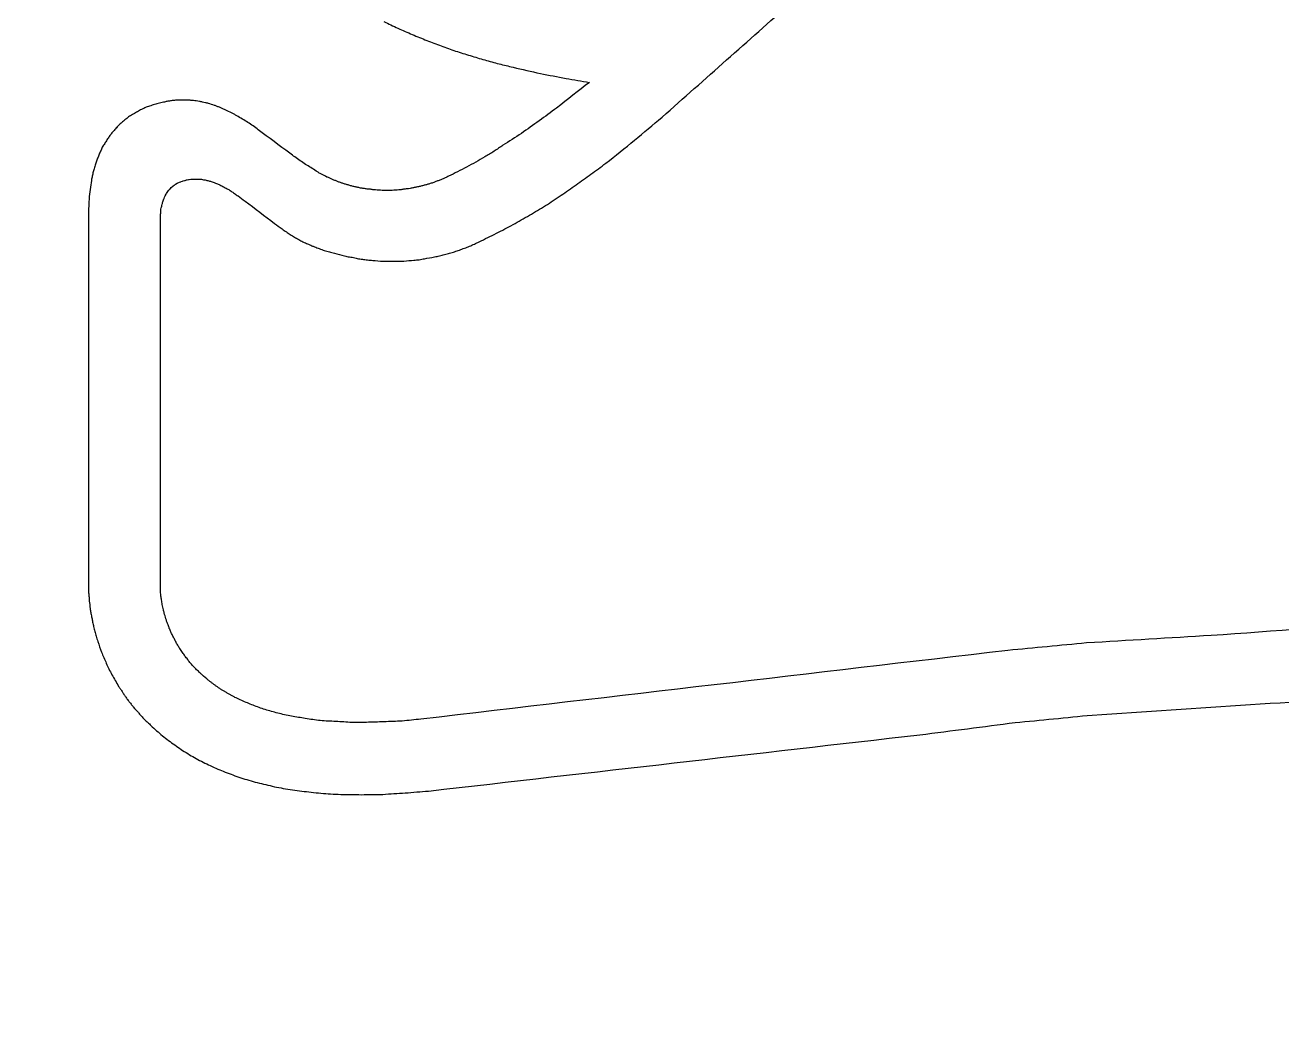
# Model space of a CAD drawing. Extents: x 0 to 790, y 0 to 579.
# Drawn here: x 476.972 to 480.752, y 464.994 to 468.028 of the extents above; entities that cross this region are included whole.
import ezdxf

# ---------------------------------------------------------------- set-up
doc = ezdxf.new("R2010")
doc.units = 0
doc.header["$LTSCALE"] = 10
doc.header["$MEASUREMENT"] = 0
doc.layers.get('0').update_dxf_attribs({"linetype": 'CONTINUOUS'})
doc.layers.add('1', color=7, linetype='CONTINUOUS')

msp = doc.modelspace()

# ---------------------------------------------------------------- linework, layer by layer
at = {"color": 7, "lineweight": -3}
for points in [[(478.8874, 467.7512), (479.0169, 467.866), (479.1463, 467.9808), (479.2758, 468.0955)], [(478.051, 468.0391), (478.0649, 468.0323), (478.0789, 468.0255), (478.0929, 468.0186)], [(478.0929, 468.0186), (478.1074, 468.0124), (478.1219, 468.0062), (478.1363, 467.9999)], [(478.1363, 467.9999), (478.1508, 467.9939), (478.1653, 467.988), (478.1797, 467.982)], [(478.1797, 467.982), (478.1942, 467.9764), (478.2086, 467.9709), (478.2231, 467.9654)], [(478.2231, 467.9654), (478.2376, 467.9603), (478.252, 467.9553), (478.2665, 467.9502)], [(478.2665, 467.9502), (478.2812, 467.9456), (478.2959, 467.941), (478.3106, 467.9364)], [(478.3106, 467.9364), (478.3251, 467.9321), (478.3395, 467.9277), (478.354, 467.9234)], [(478.354, 467.9234), (478.3685, 467.9195), (478.3829, 467.9156), (478.3974, 467.9118)], [(478.3974, 467.9118), (478.4114, 467.9083), (478.4254, 467.9049), (478.4394, 467.9015)], [(478.4394, 467.9015), (478.4668, 467.8953), (478.4942, 467.8891), (478.5216, 467.8828)], [(478.5216, 467.8828), (478.5473, 467.8778), (478.5731, 467.8727), (478.5988, 467.8677)], [(478.669, 467.856), (478.6361, 467.8303), (478.6032, 467.8045), (478.5702, 467.7788)], [(478.5988, 467.8677), (478.6222, 467.8638), (478.6456, 467.8599), (478.669, 467.856)], [(477.3881, 467.796), (477.3853, 467.7956), (477.3824, 467.7951), (477.3796, 467.7946)], [(477.3937, 467.7975), (477.3918, 467.797), (477.39, 467.7965), (477.3881, 467.796)], [(477.3983, 467.7989), (477.3968, 467.7984), (477.3953, 467.7979), (477.3937, 467.7975)], [(477.404, 467.7996), (477.4021, 467.7993), (477.4002, 467.7991), (477.3983, 467.7989)], [(477.4085, 467.8003), (477.407, 467.8), (477.4055, 467.7998), (477.404, 467.7996)], [(477.4135, 467.801), (477.4118, 467.8007), (477.4102, 467.8005), (477.4085, 467.8003)], [(477.4191, 467.8013), (477.4172, 467.8012), (477.4154, 467.8011), (477.4135, 467.801)], [(477.4237, 467.802), (477.4222, 467.8018), (477.4207, 467.8016), (477.4191, 467.8013)], [(477.4287, 467.802), (477.427, 467.802), (477.4254, 467.802), (477.4237, 467.802)], [(477.4389, 467.8027), (477.4336, 467.802), (477.4287, 467.802), (477.4287, 467.802)], [(477.4583, 467.8027), (477.4518, 467.8027), (477.4453, 467.8027), (477.4389, 467.8027)], [(477.4671, 467.802), (477.4632, 467.802), (477.4583, 467.8027), (477.4583, 467.8027)], [(477.4777, 467.8013), (477.472, 467.802), (477.4671, 467.802), (477.4671, 467.802)], [(477.4865, 467.8003), (477.4836, 467.8006), (477.4806, 467.801), (477.4777, 467.8013)], [(477.4957, 467.7989), (477.4926, 467.7993), (477.4896, 467.7998), (477.4865, 467.8003)], [(477.5052, 467.7967), (477.502, 467.7975), (477.4989, 467.7982), (477.4957, 467.7989)], [(477.514, 467.7946), (477.5111, 467.7953), (477.5081, 467.796), (477.5052, 467.7967)], [(477.2914, 467.7572), (477.2897, 467.7562), (477.2879, 467.7551), (477.2861, 467.7541)], [(477.2971, 467.7608), (477.2952, 467.7596), (477.2933, 467.7584), (477.2914, 467.7572)], [(477.3034, 467.7643), (477.3013, 467.7631), (477.2992, 467.7619), (477.2971, 467.7608)], [(477.3094, 467.7678), (477.3074, 467.7666), (477.3054, 467.7655), (477.3034, 467.7643)], [(477.3158, 467.7713), (477.3136, 467.7702), (477.3115, 467.769), (477.3094, 467.7678)], [(477.3218, 467.7745), (477.3198, 467.7735), (477.3178, 467.7724), (477.3158, 467.7713)], [(477.3288, 467.7773), (477.3265, 467.7764), (477.3241, 467.7755), (477.3218, 467.7745)], [(477.3355, 467.7809), (477.3333, 467.7797), (477.331, 467.7785), (477.3288, 467.7773)], [(477.3426, 467.783), (477.3402, 467.7823), (477.3379, 467.7816), (477.3355, 467.7809)], [(477.35, 467.7858), (477.3475, 467.7849), (477.345, 467.7839), (477.3426, 467.783)], [(477.357, 467.7883), (477.3547, 467.7875), (477.3523, 467.7866), (477.35, 467.7858)], [(477.3644, 467.7904), (477.362, 467.7897), (477.3595, 467.789), (477.357, 467.7883)], [(477.3722, 467.7925), (477.3696, 467.7918), (477.367, 467.7911), (477.3644, 467.7904)], [(477.3796, 467.7946), (477.3771, 467.7939), (477.3747, 467.7932), (477.3722, 467.7925)], [(477.5232, 467.7925), (477.5201, 467.7932), (477.5171, 467.7939), (477.514, 467.7946)], [(477.5408, 467.7869), (477.535, 467.7888), (477.5291, 467.7906), (477.5232, 467.7925)], [(477.5493, 467.7837), (477.5465, 467.7848), (477.5437, 467.7858), (477.5408, 467.7869)], [(477.5581, 467.7802), (477.5552, 467.7813), (477.5522, 467.7825), (477.5493, 467.7837)], [(477.5666, 467.7766), (477.5638, 467.7778), (477.5609, 467.779), (477.5581, 467.7802)], [(477.5754, 467.7724), (477.5725, 467.7738), (477.5695, 467.7752), (477.5666, 467.7766)], [(477.5839, 467.7685), (477.5811, 467.7698), (477.5782, 467.7711), (477.5754, 467.7724)], [(477.6001, 467.7601), (477.5947, 467.7629), (477.5893, 467.7657), (477.5839, 467.7685)], [(477.6086, 467.7555), (477.6057, 467.757), (477.6029, 467.7585), (477.6001, 467.7601)], [(478.5702, 467.7788), (478.5528, 467.7659), (478.5354, 467.7531), (478.518, 467.7403)], [(477.2544, 467.7283), (477.2501, 467.7237), (477.2456, 467.7188), (477.2456, 467.7188)], [(477.2646, 467.7368), (477.2593, 467.7325), (477.2544, 467.7283), (477.2544, 467.7283)], [(477.2695, 467.7417), (477.2679, 467.7401), (477.2663, 467.7384), (477.2646, 467.7368)], [(477.2745, 467.7449), (477.2728, 467.7438), (477.2712, 467.7428), (477.2695, 467.7417)], [(477.2798, 467.7498), (477.278, 467.7482), (477.2763, 467.7465), (477.2745, 467.7449)], [(477.2861, 467.7541), (477.284, 467.7526), (477.2819, 467.7512), (477.2798, 467.7498)], [(477.6251, 467.7456), (477.6196, 467.7489), (477.6141, 467.7522), (477.6086, 467.7555)], [(477.6417, 467.7354), (477.6362, 467.7388), (477.6307, 467.7422), (477.6251, 467.7456)], [(477.6576, 467.7251), (477.6523, 467.7285), (477.647, 467.732), (477.6417, 467.7354)], [(477.6731, 467.7131), (477.668, 467.7171), (477.6628, 467.7211), (477.6576, 467.7251)], [(478.518, 467.7403), (478.5002, 467.7276), (478.4823, 467.7149), (478.4644, 467.7022)], [(478.8048, 467.6817), (478.8324, 467.7049), (478.8599, 467.7281), (478.8874, 467.7512)], [(477.2177, 467.6832), (477.2166, 467.6813), (477.2156, 467.6794), (477.2145, 467.6775)], [(477.2212, 467.6884), (477.22, 467.6867), (477.2189, 467.6849), (477.2177, 467.6832)], [(477.2247, 467.6934), (477.2236, 467.6917), (477.2224, 467.6901), (477.2212, 467.6884)], [(477.229, 467.6987), (477.2276, 467.6969), (477.2262, 467.6951), (477.2247, 467.6934)], [(477.2329, 467.7043), (477.2316, 467.7024), (477.2303, 467.7006), (477.229, 467.6987)], [(477.2371, 467.7093), (477.2357, 467.7076), (477.2343, 467.706), (477.2329, 467.7043)], [(477.2456, 467.7188), (477.2427, 467.7156), (477.2399, 467.7124), (477.2371, 467.7093)], [(477.7677, 467.6429), (477.7362, 467.6663), (477.7046, 467.6897), (477.6731, 467.7131)], [(478.4644, 467.7022), (478.4459, 467.6903), (478.4275, 467.6784), (478.409, 467.6666)], [(478.7184, 467.6126), (478.7472, 467.6356), (478.776, 467.6587), (478.8048, 467.6817)], [(477.1986, 467.6493), (477.1977, 467.6472), (477.1968, 467.6451), (477.1958, 467.6429)], [(477.2015, 467.6546), (477.2005, 467.6528), (477.1996, 467.651), (477.1986, 467.6493)], [(477.2039, 467.6609), (477.2031, 467.6588), (477.2023, 467.6567), (477.2015, 467.6546)], [(477.2075, 467.6666), (477.2063, 467.6647), (477.2051, 467.6628), (477.2039, 467.6609)], [(477.211, 467.6719), (477.2098, 467.6701), (477.2086, 467.6683), (477.2075, 467.6666)], [(477.2145, 467.6775), (477.2133, 467.6756), (477.2122, 467.6737), (477.211, 467.6719)], [(478.3822, 467.6486), (478.3728, 467.6431), (478.3634, 467.6375), (478.354, 467.632)], [(478.409, 467.6666), (478.4001, 467.6606), (478.3911, 467.6546), (478.3822, 467.6486)], [(477.1828, 467.6066), (477.1821, 467.6042), (477.1814, 467.6019), (477.1806, 467.5995)], [(477.1842, 467.6126), (477.1837, 467.6106), (477.1832, 467.6086), (477.1828, 467.6066)], [(477.1863, 467.6189), (477.1856, 467.6168), (477.1849, 467.6147), (477.1842, 467.6126)], [(477.1888, 467.6246), (477.1879, 467.6227), (477.1871, 467.6208), (477.1863, 467.6189)], [(477.1909, 467.6313), (477.1902, 467.6291), (477.1895, 467.6268), (477.1888, 467.6246)], [(477.1937, 467.6369), (477.1928, 467.6351), (477.1918, 467.6332), (477.1909, 467.6313)], [(477.1958, 467.6429), (477.1951, 467.6409), (477.1944, 467.6389), (477.1937, 467.6369)], [(477.7987, 467.6204), (477.7884, 467.6279), (477.778, 467.6354), (477.7677, 467.6429)], [(477.8146, 467.6094), (477.8093, 467.6131), (477.804, 467.6167), (477.7987, 467.6204)], [(477.8312, 467.5995), (477.8256, 467.6028), (477.8201, 467.6061), (477.8146, 467.6094)], [(478.3272, 467.6161), (478.318, 467.6111), (478.3088, 467.606), (478.2997, 467.601)], [(478.354, 467.632), (478.3451, 467.6267), (478.3361, 467.6214), (478.3272, 467.6161)], [(478.6736, 467.5798), (478.6885, 467.5907), (478.7035, 467.6017), (478.7184, 467.6126)], [(477.1736, 467.5741), (477.1728, 467.5698), (477.1719, 467.5654), (477.1711, 467.5611)], [(477.1764, 467.5865), (477.1755, 467.5824), (477.1745, 467.5783), (477.1736, 467.5741)], [(477.1806, 467.5995), (477.1792, 467.5952), (477.1778, 467.5908), (477.1764, 467.5865)], [(477.847, 467.5893), (477.8418, 467.5927), (477.8365, 467.5961), (477.8312, 467.5995)], [(477.8545, 467.5844), (477.852, 467.586), (477.8495, 467.5877), (477.847, 467.5893)], [(477.8629, 467.5798), (477.8601, 467.5813), (477.8573, 467.5828), (477.8545, 467.5844)], [(477.8791, 467.5713), (477.8737, 467.5741), (477.8683, 467.577), (477.8629, 467.5798)], [(477.8883, 467.5678), (477.8853, 467.569), (477.8822, 467.5701), (477.8791, 467.5713)], [(478.2355, 467.5692), (478.2325, 467.5679), (478.2296, 467.5666), (478.2266, 467.5653)], [(478.2453, 467.5734), (478.242, 467.572), (478.2387, 467.5706), (478.2355, 467.5692)], [(478.2721, 467.5872), (478.2632, 467.5826), (478.2543, 467.578), (478.2453, 467.5734)], [(478.2997, 467.601), (478.2905, 467.5964), (478.2813, 467.5918), (478.2721, 467.5872)], [(478.6288, 467.5473), (478.6437, 467.5582), (478.6587, 467.569), (478.6736, 467.5798)], [(477.1669, 467.5336), (477.1659, 467.5244), (477.165, 467.5152), (477.1641, 467.5061)], [(477.1711, 467.5611), (477.1697, 467.5519), (477.1683, 467.5427), (477.1669, 467.5336)], [(477.4011, 467.5279), (477.404, 467.5322), (477.4061, 467.5343), (477.4061, 467.5343)], [(477.4061, 467.5343), (477.4078, 467.536), (477.4096, 467.5378), (477.4114, 467.5396)], [(477.4114, 467.5396), (477.4156, 467.5431), (477.417, 467.5445), (477.417, 467.5445)], [(477.417, 467.5445), (477.4219, 467.548), (477.4237, 467.5494), (477.4237, 467.5494)], [(477.4237, 467.5494), (477.4287, 467.5519), (477.4308, 467.5533), (477.4308, 467.5533)], [(477.4308, 467.5533), (477.4336, 467.554), (477.4357, 467.5562), (477.4357, 467.5562)], [(477.4357, 467.5562), (477.4389, 467.5569), (477.441, 467.5576), (477.441, 467.5576)], [(477.441, 467.5576), (477.4438, 467.559), (477.4473, 467.5597), (477.4473, 467.5597)], [(477.4473, 467.5597), (477.4502, 467.5611), (477.4526, 467.5611), (477.4526, 467.5611)], [(477.4526, 467.5611), (477.4555, 467.5625), (477.459, 467.5625), (477.459, 467.5625)], [(477.459, 467.5625), (477.4625, 467.5632), (477.4653, 467.5639), (477.4653, 467.5639)], [(477.4653, 467.5639), (477.4685, 467.5646), (477.472, 467.5646), (477.472, 467.5646)], [(477.472, 467.5646), (477.4756, 467.5646), (477.4791, 467.5653), (477.4791, 467.5653)], [(477.4791, 467.5653), (477.4834, 467.5653), (477.4878, 467.5653), (477.4922, 467.5653)], [(477.4922, 467.5653), (477.4943, 467.5646), (477.4974, 467.5646), (477.4974, 467.5646)], [(477.4974, 467.5646), (477.4991, 467.5646), (477.5007, 467.5646), (477.5024, 467.5646)], [(477.5133, 467.5625), (477.515, 467.562), (477.5166, 467.5616), (477.5183, 467.5611)], [(477.5183, 467.5611), (477.5201, 467.5606), (477.522, 467.5602), (477.5239, 467.5597)], [(477.5239, 467.5597), (477.5257, 467.5592), (477.5274, 467.5587), (477.5292, 467.5583)], [(477.5292, 467.5583), (477.5308, 467.5578), (477.5325, 467.5573), (477.5341, 467.5569)], [(477.5341, 467.5569), (477.536, 467.5562), (477.5379, 467.5554), (477.5398, 467.5547)], [(477.5398, 467.5547), (477.5413, 467.554), (477.5428, 467.5533), (477.5444, 467.5526)], [(477.5444, 467.5526), (477.5462, 467.552), (477.5481, 467.5514), (477.55, 467.5509)], [(477.55, 467.5509), (477.5518, 467.5502), (477.5535, 467.5494), (477.5553, 467.5487)], [(477.5553, 467.5487), (477.5569, 467.5478), (477.5586, 467.5469), (477.5602, 467.5459)], [(477.5602, 467.5459), (477.5621, 467.545), (477.564, 467.544), (477.5659, 467.5431)], [(477.5659, 467.5431), (477.5674, 467.5424), (477.5689, 467.5417), (477.5705, 467.541)], [(477.5705, 467.541), (477.5723, 467.5398), (477.5742, 467.5386), (477.5761, 467.5375)], [(477.5761, 467.5375), (477.578, 467.5366), (477.5799, 467.5358), (477.5818, 467.535)], [(477.5818, 467.535), (477.5849, 467.5329), (477.5881, 467.5308), (477.5913, 467.5286)], [(477.8964, 467.5639), (477.8937, 467.5652), (477.891, 467.5665), (477.8883, 467.5678)], [(477.9049, 467.5604), (477.9021, 467.5616), (477.8993, 467.5627), (477.8964, 467.5639)], [(477.913, 467.5569), (477.9103, 467.558), (477.9076, 467.5592), (477.9049, 467.5604)], [(477.9222, 467.554), (477.9191, 467.555), (477.9161, 467.5559), (477.913, 467.5569)], [(477.931, 467.5509), (477.9281, 467.5519), (477.9251, 467.553), (477.9222, 467.554)], [(477.9405, 467.548), (477.9374, 467.549), (477.9342, 467.5499), (477.931, 467.5509)], [(477.9504, 467.5452), (477.9471, 467.5462), (477.9438, 467.5471), (477.9405, 467.548)], [(477.9606, 467.5424), (477.9572, 467.5433), (477.9538, 467.5443), (477.9504, 467.5452)], [(477.9702, 467.5403), (477.967, 467.541), (477.9638, 467.5417), (477.9606, 467.5424)], [(477.98, 467.5382), (477.9768, 467.5389), (477.9735, 467.5396), (477.9702, 467.5403)], [(477.9903, 467.5367), (477.9869, 467.5372), (477.9835, 467.5377), (477.98, 467.5382)], [(478.0005, 467.535), (477.9971, 467.5356), (477.9937, 467.5362), (477.9903, 467.5367)], [(478.0104, 467.5343), (478.0071, 467.5345), (478.0038, 467.5348), (478.0005, 467.535)], [(478.0206, 467.5329), (478.0172, 467.5333), (478.0138, 467.5338), (478.0104, 467.5343)], [(478.0301, 467.5322), (478.027, 467.5324), (478.0238, 467.5326), (478.0206, 467.5329)], [(478.051, 467.5308), (478.044, 467.5312), (478.0371, 467.5317), (478.0301, 467.5322)], [(478.0707, 467.5308), (478.0641, 467.5308), (478.0575, 467.5308), (478.051, 467.5308)], [(478.0908, 467.5322), (478.0841, 467.5317), (478.0774, 467.5312), (478.0707, 467.5308)], [(478.1003, 467.5329), (478.0972, 467.5326), (478.094, 467.5324), (478.0908, 467.5322)], [(478.1102, 467.5343), (478.1069, 467.5338), (478.1036, 467.5333), (478.1003, 467.5329)], [(478.1204, 467.5357), (478.117, 467.5352), (478.1136, 467.5348), (478.1102, 467.5343)], [(478.13, 467.5367), (478.1268, 467.5364), (478.1236, 467.536), (478.1204, 467.5357)], [(478.1399, 467.5389), (478.1366, 467.5382), (478.1333, 467.5375), (478.13, 467.5367)], [(478.1494, 467.541), (478.1462, 467.5403), (478.143, 467.5396), (478.1399, 467.5389)], [(478.1596, 467.5431), (478.1562, 467.5424), (478.1528, 467.5417), (478.1494, 467.541)], [(478.1695, 467.5459), (478.1662, 467.545), (478.1629, 467.544), (478.1596, 467.5431)], [(478.179, 467.548), (478.1758, 467.5473), (478.1727, 467.5466), (478.1695, 467.5459)], [(478.1878, 467.5509), (478.1849, 467.5499), (478.1819, 467.549), (478.179, 467.548)], [(478.1984, 467.554), (478.1949, 467.553), (478.1914, 467.5519), (478.1878, 467.5509)], [(478.2072, 467.5576), (478.2043, 467.5564), (478.2014, 467.5552), (478.1984, 467.554)], [(478.2168, 467.5611), (478.2136, 467.5599), (478.2104, 467.5587), (478.2072, 467.5576)], [(478.2266, 467.5653), (478.2233, 467.5639), (478.22, 467.5625), (478.2168, 467.5611)], [(478.5836, 467.5163), (478.5987, 467.5266), (478.6137, 467.537), (478.6288, 467.5473)], [(477.1641, 467.5061), (477.1634, 467.4922), (477.1626, 467.4783), (477.1619, 467.4644)], [(477.3846, 467.4916), (477.385, 467.4934), (477.3855, 467.4951), (477.386, 467.4969)], [(477.386, 467.4969), (477.3864, 467.4988), (477.3869, 467.5006), (477.3874, 467.5025)], [(477.3874, 467.5025), (477.3888, 467.5046), (477.3895, 467.5071), (477.3895, 467.5071)], [(477.3895, 467.5071), (477.3923, 467.5121), (477.393, 467.5149), (477.393, 467.5149)], [(477.393, 467.5149), (477.3955, 467.5191), (477.3969, 467.5219), (477.3969, 467.5219)], [(477.3969, 467.5219), (477.3983, 467.5239), (477.3997, 467.5259), (477.4011, 467.5279)], [(477.5913, 467.5286), (477.5947, 467.5264), (477.5981, 467.5242), (477.6015, 467.5219)], [(477.6015, 467.5219), (477.605, 467.5193), (477.6086, 467.5168), (477.6121, 467.5142)], [(477.6121, 467.5142), (477.6192, 467.5091), (477.6262, 467.5041), (477.6333, 467.499)], [(477.6333, 467.499), (477.6627, 467.4765), (477.6921, 467.4541), (477.7215, 467.4316)], [(478.5367, 467.4852), (478.5524, 467.4956), (478.568, 467.5059), (478.5836, 467.5163)], [(477.1619, 467.4644), (477.1619, 467.0873), (477.1619, 466.7102), (477.162, 466.3331)], [(477.3786, 467.45), (477.3787, 467.4521), (477.3788, 467.4542), (477.3789, 467.4563)], [(477.3789, 467.4563), (477.3791, 467.4584), (477.3794, 467.4605), (477.3796, 467.4627)], [(477.3796, 467.4627), (477.3799, 467.4647), (477.3801, 467.4667), (477.3803, 467.4687)], [(477.3803, 467.4743), (477.381, 467.4771), (477.3817, 467.4803), (477.3817, 467.4803)], [(477.3803, 467.4687), (477.3803, 467.4705), (477.3803, 467.4724), (477.3803, 467.4743)], [(477.3817, 467.4803), (477.3822, 467.4822), (477.3827, 467.4841), (477.3831, 467.4859)], [(477.3831, 467.4859), (477.3831, 467.4888), (477.3846, 467.4916), (477.3846, 467.4916)], [(478.4394, 467.4281), (478.4557, 467.4375), (478.4721, 467.4469), (478.4884, 467.4563)], [(478.4884, 467.4563), (478.5045, 467.466), (478.5206, 467.4756), (478.5367, 467.4852)], [(477.3786, 466.3299), (477.3786, 466.7033), (477.3786, 467.0766), (477.3786, 467.45)], [(477.7215, 467.4316), (477.7293, 467.4261), (477.7372, 467.4206), (477.7451, 467.415)], [(478.3893, 467.402), (478.406, 467.4107), (478.4227, 467.4194), (478.4394, 467.4281)], [(477.7451, 467.415), (477.7492, 467.4122), (477.7533, 467.4094), (477.7574, 467.4066)], [(477.7574, 467.4066), (477.7613, 467.4039), (477.7652, 467.4012), (477.7691, 467.3985)], [(477.7691, 467.3985), (477.7734, 467.3959), (477.7778, 467.3933), (477.7821, 467.3907)], [(477.7821, 467.3907), (477.7863, 467.3882), (477.7904, 467.3858), (477.7945, 467.3833)], [(477.7945, 467.3833), (477.7988, 467.3809), (477.8032, 467.3786), (477.8075, 467.3762)], [(478.3374, 467.3762), (478.3547, 467.3848), (478.372, 467.3934), (478.3893, 467.402)], [(477.8075, 467.3762), (477.8099, 467.3752), (477.8122, 467.3741), (477.8146, 467.3731)], [(477.8146, 467.3731), (477.8166, 467.3721), (477.8186, 467.3712), (477.8206, 467.3702)], [(477.8206, 467.3702), (477.8229, 467.3693), (477.8253, 467.3684), (477.8276, 467.3674)], [(477.8276, 467.3674), (477.8299, 467.3665), (477.8321, 467.3655), (477.8343, 467.3646)], [(477.8343, 467.3646), (477.8369, 467.3634), (477.8395, 467.3622), (477.8421, 467.3611)], [(477.8421, 467.3611), (477.8445, 467.3602), (477.8468, 467.3594), (477.8492, 467.3586)], [(477.8492, 467.3586), (477.8541, 467.3567), (477.859, 467.3548), (477.864, 467.353)], [(477.864, 467.353), (477.869, 467.3513), (477.8741, 467.3497), (477.8791, 467.348)], [(477.8791, 467.348), (477.8842, 467.3467), (477.8893, 467.3454), (477.8943, 467.3441)], [(477.8943, 467.3441), (477.9044, 467.3413), (477.9145, 467.3385), (477.9247, 467.3357)], [(478.2333, 467.3378), (478.2384, 467.3392), (478.2435, 467.3406), (478.2485, 467.342)], [(478.2485, 467.342), (478.2536, 467.3435), (478.2586, 467.3451), (478.2637, 467.3466)], [(478.2637, 467.3466), (478.2685, 467.3482), (478.2733, 467.3499), (478.2781, 467.3515)], [(478.2781, 467.3515), (478.2832, 467.3534), (478.2883, 467.3553), (478.2933, 467.3572)], [(478.2933, 467.3572), (478.2984, 467.3592), (478.3034, 467.3612), (478.3085, 467.3632)], [(478.3085, 467.3632), (478.3133, 467.3653), (478.3181, 467.3674), (478.3229, 467.3695)], [(478.3229, 467.3695), (478.3278, 467.3718), (478.3326, 467.374), (478.3374, 467.3762)], [(477.9247, 467.3357), (477.9297, 467.3345), (477.9348, 467.3333), (477.9398, 467.3321)], [(477.9398, 467.3321), (477.9449, 467.3313), (477.9499, 467.3305), (477.955, 467.3297)], [(477.955, 467.3297), (477.9603, 467.3285), (477.9656, 467.3273), (477.9709, 467.3261)], [(477.9709, 467.3261), (477.9759, 467.3254), (477.981, 467.3247), (477.986, 467.324)], [(477.986, 467.324), (477.9913, 467.3233), (477.9966, 467.3226), (478.0019, 467.3219)], [(478.0019, 467.3219), (478.007, 467.3214), (478.012, 467.321), (478.0171, 467.3205)], [(478.0171, 467.3205), (478.0277, 467.3196), (478.0383, 467.3186), (478.0488, 467.3177)], [(478.0488, 467.3177), (478.0642, 467.3177), (478.0796, 467.3177), (478.095, 467.3177)], [(478.095, 467.3177), (478.1003, 467.3179), (478.1056, 467.3181), (478.1109, 467.3184)], [(478.1109, 467.3184), (478.121, 467.3193), (478.1311, 467.3203), (478.1413, 467.3212)], [(478.1413, 467.3212), (478.1466, 467.3217), (478.1518, 467.3221), (478.1571, 467.3226)], [(478.1571, 467.3226), (478.1623, 467.3236), (478.1675, 467.3245), (478.1727, 467.3254)], [(478.1727, 467.3254), (478.1828, 467.3273), (478.1929, 467.3292), (478.203, 467.3311)], [(478.203, 467.3311), (478.2081, 467.3321), (478.2131, 467.3332), (478.2182, 467.3343)], [(478.2182, 467.3343), (478.2232, 467.3354), (478.2283, 467.3366), (478.2333, 467.3378)], [(477.162, 466.3331), (477.162, 466.3292), (477.1627, 466.3207), (477.1627, 466.3207)], [(477.1627, 466.3207), (477.1631, 466.3161), (477.1636, 466.3116), (477.1641, 466.307)], [(477.3789, 466.3243), (477.3788, 466.3261), (477.3787, 466.328), (477.3786, 466.3299)], [(477.3796, 466.3161), (477.3794, 466.3188), (477.3791, 466.3215), (477.3789, 466.3243)], [(477.1641, 466.307), (477.1641, 466.3045), (477.1641, 466.302), (477.1641, 466.2996)], [(477.1641, 466.2996), (477.1645, 466.2965), (477.165, 466.2934), (477.1655, 466.2904)], [(477.1655, 466.2904), (477.1657, 466.287), (477.1659, 466.2836), (477.1662, 466.2802)], [(477.381, 466.3048), (477.3806, 466.3086), (477.3801, 466.3124), (477.3796, 466.3161)], [(477.3817, 466.2989), (477.3815, 466.3009), (477.3813, 466.3029), (477.381, 466.3048)], [(477.3831, 466.2925), (477.3827, 466.2946), (477.3822, 466.2967), (477.3817, 466.2989)], [(477.3838, 466.2851), (477.3836, 466.2876), (477.3834, 466.29), (477.3831, 466.2925)], [(477.386, 466.2773), (477.3853, 466.2799), (477.3846, 466.2825), (477.3838, 466.2851)], [(477.1662, 466.2802), (477.1667, 466.2767), (477.1671, 466.2733), (477.1676, 466.2699)], [(477.1676, 466.2699), (477.1683, 466.2659), (477.169, 466.2619), (477.1697, 466.2579)], [(477.1697, 466.2579), (477.1707, 466.2538), (477.1716, 466.2497), (477.1725, 466.2456)], [(477.1725, 466.2456), (477.1731, 466.2412), (477.1737, 466.2369), (477.1743, 466.2325)], [(477.3874, 466.2692), (477.3869, 466.2719), (477.3864, 466.2746), (477.386, 466.2773)], [(477.3902, 466.26), (477.3893, 466.2631), (477.3883, 466.2662), (477.3874, 466.2692)], [(477.3948, 466.2424), (477.3933, 466.2483), (477.3917, 466.2542), (477.3902, 466.26)], [(477.1743, 466.2325), (477.1755, 466.2279), (477.1767, 466.2234), (477.1778, 466.2188)], [(477.1778, 466.2188), (477.179, 466.214), (477.1802, 466.2091), (477.1814, 466.2043)], [(477.3983, 466.2332), (477.3971, 466.2363), (477.396, 466.2394), (477.3948, 466.2424)], [(477.4018, 466.2237), (477.4007, 466.2269), (477.3995, 466.2301), (477.3983, 466.2332)], [(477.4054, 466.2135), (477.4042, 466.2169), (477.403, 466.2203), (477.4018, 466.2237)], [(477.41, 466.2029), (477.4084, 466.2064), (477.4069, 466.21), (477.4054, 466.2135)], [(481.1095, 466.2325), (480.9195, 466.219), (480.7295, 466.2055), (480.5394, 466.192)], [(477.1814, 466.2043), (477.1828, 466.1995), (477.1842, 466.1947), (477.1856, 466.1898)], [(477.1856, 466.1898), (477.1871, 466.1846), (477.1886, 466.1793), (477.1902, 466.174)], [(477.1902, 466.174), (477.1939, 466.1634), (477.1977, 466.1528), (477.2015, 466.1422)], [(477.4149, 466.1927), (477.4132, 466.1961), (477.4116, 466.1995), (477.41, 466.2029)], [(477.4205, 466.1817), (477.4187, 466.1854), (477.4168, 466.189), (477.4149, 466.1927)], [(477.4258, 466.1711), (477.4241, 466.1747), (477.4223, 466.1782), (477.4205, 466.1817)], [(477.4322, 466.1602), (477.4301, 466.1639), (477.4279, 466.1675), (477.4258, 466.1711)], [(480.1644, 466.1697), (480.0855, 466.1622), (480.0066, 466.1547), (479.9277, 466.1472)], [(480.5394, 466.192), (480.4144, 466.1846), (480.2894, 466.1771), (480.1644, 466.1697)], [(477.2015, 466.1422), (477.2037, 466.1367), (477.2059, 466.1312), (477.2082, 466.1256)], [(477.4389, 466.15), (477.4366, 466.1534), (477.4344, 466.1568), (477.4322, 466.1602)], [(477.4466, 466.1383), (477.4441, 466.1422), (477.4415, 466.1461), (477.4389, 466.15)], [(477.4509, 466.1327), (477.4495, 466.1346), (477.4481, 466.1365), (477.4466, 466.1383)], [(477.4541, 466.1278), (477.453, 466.1294), (477.4519, 466.131), (477.4509, 466.1327)], [(479.9277, 466.1472), (479.3391, 466.0782), (478.7504, 466.0093), (478.1617, 465.9404)], [(477.2082, 466.1256), (477.2108, 466.12), (477.2133, 466.1143), (477.2159, 466.1087)], [(477.2159, 466.1087), (477.2184, 466.1029), (477.2209, 466.0972), (477.2233, 466.0914)], [(477.459, 466.1225), (477.4573, 466.1242), (477.4557, 466.126), (477.4541, 466.1278)], [(477.4625, 466.1168), (477.4613, 466.1187), (477.4602, 466.1206), (477.459, 466.1225)], [(477.4671, 466.1112), (477.4656, 466.1131), (477.464, 466.1149), (477.4625, 466.1168)], [(477.472, 466.1059), (477.4704, 466.1076), (477.4688, 466.1094), (477.4671, 466.1112)], [(477.477, 466.1002), (477.4753, 466.1021), (477.4737, 466.104), (477.472, 466.1059)], [(477.4872, 466.0893), (477.4838, 466.0929), (477.4804, 466.0966), (477.477, 466.1002)], [(477.2233, 466.0914), (477.2265, 466.0857), (477.2297, 466.0799), (477.2329, 466.0741)], [(477.2329, 466.0741), (477.2362, 466.0684), (477.2394, 466.0626), (477.2427, 466.0568)], [(477.2427, 466.0568), (477.2461, 466.0508), (477.2496, 466.0449), (477.253, 466.0389)], [(477.4929, 466.0844), (477.491, 466.086), (477.4891, 466.0877), (477.4872, 466.0893)], [(477.4974, 466.0798), (477.4959, 466.0813), (477.4944, 466.0828), (477.4929, 466.0844)], [(477.5038, 466.0741), (477.5017, 466.076), (477.4996, 466.0779), (477.4974, 466.0798)], [(477.5225, 466.0576), (477.5163, 466.0631), (477.51, 466.0686), (477.5038, 466.0742)], [(477.5292, 466.0526), (477.527, 466.0543), (477.5247, 466.0559), (477.5225, 466.0576)], [(477.253, 466.0389), (477.2548, 466.0362), (477.2567, 466.0334), (477.2586, 466.0307)], [(477.2586, 466.0307), (477.2606, 466.0278), (477.2626, 466.0249), (477.2646, 466.0219)], [(477.2646, 466.0219), (477.2665, 466.0189), (477.2684, 466.0158), (477.2703, 466.0127)], [(477.5362, 466.0473), (477.5339, 466.0491), (477.5315, 466.0508), (477.5292, 466.0526)], [(477.543, 466.0424), (477.5407, 466.044), (477.5385, 466.0457), (477.5362, 466.0473)], [(477.55, 466.0374), (477.5477, 466.0391), (477.5453, 466.0407), (477.543, 466.0424)], [(477.5574, 466.0322), (477.5549, 466.0339), (477.5525, 466.0357), (477.55, 466.0374)], [(477.5645, 466.0279), (477.5621, 466.0293), (477.5598, 466.0307), (477.5574, 466.0322)], [(477.5719, 466.0237), (477.5694, 466.0251), (477.5669, 466.0265), (477.5645, 466.0279)], [(477.5796, 466.0191), (477.5771, 466.0206), (477.5745, 466.0222), (477.5719, 466.0237)], [(477.587, 466.0142), (477.5846, 466.0158), (477.5821, 466.0175), (477.5796, 466.0191)], [(477.2703, 466.0127), (477.2723, 466.0098), (477.2743, 466.0069), (477.2763, 466.0039)], [(477.2763, 466.0039), (477.2786, 466.0009), (477.281, 465.9978), (477.2833, 465.9948)], [(477.2833, 465.9948), (477.2857, 465.9918), (477.288, 465.9889), (477.2904, 465.9859)], [(477.2904, 465.9859), (477.2926, 465.983), (477.2948, 465.9801), (477.2971, 465.9771)], [(477.5948, 466.0106), (477.5922, 466.0118), (477.5896, 466.013), (477.587, 466.0142)], [(477.6029, 466.006), (477.6002, 466.0076), (477.5975, 466.0091), (477.5948, 466.0106)], [(477.6188, 465.9983), (477.6135, 466.0009), (477.6082, 466.0035), (477.6029, 466.006)], [(477.6361, 465.9909), (477.6303, 465.9933), (477.6246, 465.9958), (477.6188, 465.9983)], [(477.6534, 465.9838), (477.6476, 465.9862), (477.6418, 465.9885), (477.6361, 465.9909)], [(477.6707, 465.9771), (477.6649, 465.9794), (477.6591, 465.9816), (477.6534, 465.9838)], [(480.181, 465.9528), (480.4985, 465.9737), (480.816, 465.9946), (481.1335, 466.0156)], [(477.2971, 465.9771), (477.3021, 465.9716), (477.3072, 465.9661), (477.3122, 465.9605)], [(477.3122, 465.9605), (477.3148, 465.9575), (477.3174, 465.9544), (477.32, 465.9514)], [(477.32, 465.9514), (477.3227, 465.9484), (477.3254, 465.9455), (477.3281, 465.9425)], [(477.689, 465.9708), (477.6829, 465.9729), (477.6768, 465.975), (477.6707, 465.9771)], [(477.7077, 465.9651), (477.7015, 465.967), (477.6952, 465.9689), (477.689, 465.9708)], [(477.7271, 465.9598), (477.7206, 465.9616), (477.7142, 465.9634), (477.7077, 465.9651)], [(477.7469, 465.9549), (477.7403, 465.9565), (477.7337, 465.9582), (477.7271, 465.9598)], [(477.7677, 465.95), (477.7607, 465.9516), (477.7538, 465.9532), (477.7469, 465.9549)], [(477.7885, 465.9468), (477.7815, 465.9478), (477.7746, 465.9489), (477.7677, 465.95)], [(477.8089, 465.9433), (477.8021, 465.9444), (477.7953, 465.9456), (477.7885, 465.9468)], [(477.8312, 465.9397), (477.8238, 465.9409), (477.8164, 465.9421), (477.8089, 465.9433)], [(479.9496, 465.9302), (480.0267, 465.9377), (480.1039, 465.9453), (480.181, 465.9528)], [(477.3281, 465.9425), (477.3308, 465.9398), (477.3335, 465.9371), (477.3362, 465.9344)], [(477.3362, 465.9344), (477.3393, 465.9316), (477.3423, 465.9288), (477.3454, 465.926)], [(477.3454, 465.926), (477.3483, 465.923), (477.3513, 465.9201), (477.3542, 465.9171)], [(477.3542, 465.9171), (477.3657, 465.907), (477.3773, 465.8969), (477.3888, 465.8868)], [(477.8537, 465.9369), (477.8462, 465.9378), (477.8387, 465.9388), (477.8312, 465.9397)], [(477.8767, 465.9348), (477.869, 465.9355), (477.8614, 465.9362), (477.8537, 465.9369)], [(477.9, 465.9337), (477.8922, 465.9341), (477.8844, 465.9344), (477.8767, 465.9348)], [(477.9483, 465.9309), (477.9322, 465.9318), (477.9161, 465.9328), (477.9, 465.9337)], [(477.9737, 465.9302), (477.9652, 465.9304), (477.9568, 465.9307), (477.9483, 465.9309)], [(477.9984, 465.9309), (477.9902, 465.9307), (477.9819, 465.9304), (477.9737, 465.9302)], [(478.051, 465.9323), (478.0334, 465.9318), (478.0159, 465.9314), (477.9984, 465.9309)], [(478.106, 465.9348), (478.0876, 465.934), (478.0693, 465.9331), (478.051, 465.9323)], [(478.1617, 465.9404), (478.1431, 465.9385), (478.1246, 465.9367), (478.106, 465.9348)], [(479.6631, 465.8935), (479.7586, 465.9057), (479.8541, 465.918), (479.9496, 465.9302)], [(477.3888, 465.8868), (477.395, 465.8822), (477.4013, 465.8776), (477.4075, 465.873)], [(477.4075, 465.873), (477.4138, 465.8685), (477.4202, 465.8639), (477.4265, 465.8593)], [(478.1847, 465.7242), (478.6775, 465.7806), (479.1703, 465.8371), (479.6631, 465.8935)], [(477.4265, 465.8593), (477.4328, 465.8549), (477.439, 465.8506), (477.4452, 465.8462)], [(477.4452, 465.8462), (477.4522, 465.842), (477.4591, 465.8378), (477.466, 465.8335)], [(477.466, 465.8335), (477.4726, 465.8297), (477.4792, 465.8258), (477.4858, 465.8219)], [(477.4858, 465.8219), (477.493, 465.8183), (477.5001, 465.8146), (477.5073, 465.811)], [(477.5073, 465.811), (477.5144, 465.8076), (477.5214, 465.8041), (477.5285, 465.8007)], [(477.5285, 465.8007), (477.5361, 465.7972), (477.5438, 465.7937), (477.5514, 465.7901)], [(477.5514, 465.7901), (477.5587, 465.7872), (477.566, 465.7843), (477.5733, 465.7813)], [(477.5733, 465.7813), (477.5812, 465.7784), (477.589, 465.7754), (477.5969, 465.7725)], [(477.5969, 465.7725), (477.6049, 465.7697), (477.6129, 465.7669), (477.6209, 465.764)], [(477.6209, 465.764), (477.6289, 465.7616), (477.6369, 465.7591), (477.6449, 465.7566)], [(477.6449, 465.7566), (477.6533, 465.7543), (477.6616, 465.7519), (477.67, 465.7496)], [(477.67, 465.7496), (477.6784, 465.7476), (477.6869, 465.7456), (477.6954, 465.7436)], [(477.6954, 465.7436), (477.7041, 465.7415), (477.7128, 465.7393), (477.7215, 465.7372)], [(477.7215, 465.7372), (477.7304, 465.7356), (477.7393, 465.7339), (477.7483, 465.7323)], [(477.7483, 465.7323), (477.7574, 465.7308), (477.7666, 465.7292), (477.7758, 465.7277)], [(477.7758, 465.7277), (477.7851, 465.7265), (477.7944, 465.7254), (477.8037, 465.7242)], [(477.8037, 465.7242), (477.8131, 465.723), (477.8225, 465.7218), (477.8319, 465.7206)], [(477.8319, 465.7206), (477.8418, 465.7197), (477.8516, 465.7188), (477.8615, 465.7178)], [(477.8615, 465.7178), (477.8712, 465.7171), (477.8808, 465.7164), (477.8904, 465.7157)], [(478.0474, 465.7143), (478.0699, 465.7157), (478.0923, 465.7171), (478.1148, 465.7185)], [(478.1148, 465.7185), (478.1381, 465.7204), (478.1614, 465.7223), (478.1847, 465.7242)], [(477.8904, 465.7157), (477.9006, 465.7151), (477.9107, 465.7145), (477.9208, 465.7139)], [(477.9208, 465.7139), (477.9311, 465.7139), (477.9415, 465.7139), (477.9518, 465.7139)], [(477.9518, 465.7139), (477.9623, 465.7137), (477.9728, 465.7135), (477.9832, 465.7132)], [(477.9832, 465.7132), (477.9938, 465.7135), (478.0044, 465.7137), (478.015, 465.7139)], [(478.015, 465.7139), (478.0258, 465.7141), (478.0366, 465.7142), (478.0474, 465.7143)]]:
    msp.add_open_spline(points, degree=3, dxfattribs=at)
msp.add_open_spline([(477.5024, 467.5646), (477.5043, 467.5641), (477.5061, 467.5637), (477.508, 467.5632), (477.5108, 467.5625), (477.5133, 467.5625), (477.5133, 467.5625)], degree=3, knots=[22.214248, 22.214248, 22.214248, 22.214248, 22.230741, 22.230741, 22.230741, 23.230741, 23.230741, 23.230741, 23.230741], dxfattribs=at)
at = {"layer": '1', "color": 7, "linetype": 'Continuous', "lineweight": -3}
msp.add_open_spline([(402.9413, 476.2129), (402.9413, 476.1608), (402.9412, 476.1098), (402.9411, 476.0086), (402.9411, 475.9585), (402.942, 475.8078), (402.9436, 475.7069), (402.9481, 475.5497), (402.9499, 475.4962), (402.954, 475.3864), (402.9564, 475.33), (402.9642, 475.1555), (402.9703, 475.032), (402.9836, 474.7664), (402.9907, 474.6243), (403.0059, 474.3195), (403.0139, 474.1567), (403.0323, 473.8101), (403.0425, 473.6263), (403.0685, 473.2388), (403.0842, 473.0353), (403.1055, 472.8219), (403.1057, 472.8194), (403.106, 472.8167), (403.1061, 472.8157), (403.1062, 472.8153), (403.1062, 472.8152), (403.1062, 472.8149), (403.1064, 472.8132), (403.1069, 472.8083), (403.108, 472.7974), (403.1102, 472.7754), (403.1147, 472.7311), (403.1243, 472.6409), (403.1331, 472.5608), (403.1518, 472.3968), (403.1655, 472.2825), (403.2105, 471.9244), (403.2455, 471.6653), (403.3072, 471.2461), (403.3293, 471.1013), (403.3771, 470.8017), (403.4028, 470.6469), (403.4861, 470.1678), (403.5499, 469.8288), (403.6263, 469.4688), (403.6272, 469.4646), (403.6282, 469.46), (403.6285, 469.4583), (403.6287, 469.4576), (403.6287, 469.4574), (403.6288, 469.4569), (403.6295, 469.4536), (403.6315, 469.4444), (403.6359, 469.4238), (403.6448, 469.3823), (403.663, 469.2985), (403.701, 469.1275), (403.7364, 468.9752), (403.811, 468.6629), (403.8661, 468.4444), (403.9885, 467.9877), (404.0559, 467.7494), (404.2052, 467.2539), (404.2872, 466.9967), (404.4686, 466.4651), (404.5681, 466.1907), (404.7877, 465.6272), (404.9078, 465.3381), (405.1724, 464.7489), (405.3168, 464.4489), (405.6344, 463.8417), (405.8076, 463.5346), (406.0009, 463.2211), (406.0054, 463.2139), (406.0102, 463.2061), (406.0121, 463.2031), (406.0128, 463.2018), (406.013, 463.2016), (406.0135, 463.2007), (406.0169, 463.1952), (406.0264, 463.18), (406.0477, 463.1459), (406.0907, 463.0773), (406.179, 462.9391), (406.2581, 462.8189), (406.4215, 462.5767), (406.5371, 462.4126), (406.7824, 462.0804), (406.9122, 461.9124), (407.1871, 461.5742), (407.3321, 461.4041), (407.7914, 460.8935), (408.13, 460.5528), (408.6906, 460.0515), (408.8863, 459.886), (409.2956, 459.5602), (409.5093, 459.3998), (409.9548, 459.0856), (410.1866, 458.9317), (410.6683, 458.6319), (410.9182, 458.486), (411.4357, 458.2031), (411.7034, 458.0662), (412.2563, 457.8018), (412.5416, 457.6745), (413.129, 457.4299), (413.4313, 457.3126), (414.0522, 457.0883), (414.3708, 456.9814), (415.0236, 456.7776), (415.3579, 456.6808), (416.0419, 456.4972), (416.3915, 456.4103), (416.76, 456.3255), (416.7768, 456.3217), (416.7949, 456.3175), (416.8021, 456.3159), (416.8037, 456.3155), (416.804, 456.3154), (416.8042, 456.3154), (416.8045, 456.3153), (416.8049, 456.3152), (416.8064, 456.3149), (416.8168, 456.3125), (416.8449, 456.3061), (416.9081, 456.2918), (417.0362, 456.2632), (417.2985, 456.2062), (417.6906, 456.1253), (418.0234, 456.0617), (418.366, 455.9987), (418.5422, 455.9676), (419.0853, 455.8753), (419.4668, 455.8156), (420.066, 455.7296), (420.2701, 455.7015), (420.6869, 455.6468), (420.8995, 455.62), (421.5506, 455.542), (422.0022, 455.4927), (422.9442, 455.3996), (423.4346, 455.3558), (424.4532, 455.2735), (424.9814, 455.2351), (425.8016, 455.1812), (426.0797, 455.1639), (426.645, 455.1305), (426.9323, 455.1143), (427.808, 455.0675), (428.4105, 455.0384), (429.6544, 454.9832), (430.2958, 454.9571), (431.6181, 454.9066), (432.2987, 454.8822), (433.3423, 454.8455), (433.6942, 454.8332), (434.2326, 454.8146), (434.4139, 454.8084), (434.6891, 454.799), (434.7814, 454.7958), (434.9672, 454.7895), (435.0607, 454.7863), (435.3431, 454.7768), (435.724, 454.7639), (436.2979, 454.7445), (436.6744, 454.7316), (436.9513, 454.722), (437.0427, 454.7189), (437.2232, 454.7125), (437.3122, 454.7094), (437.7516, 454.6937), (438.0847, 454.6814), (438.7237, 454.6572), (439.0296, 454.6453), (439.6256, 454.6217), (439.9156, 454.61), (440.4931, 454.5865), (440.7807, 454.5748), (441.2217, 454.557), (441.3704, 454.551), (441.6732, 454.539), (441.8273, 454.5329), (442.2971, 454.5145), (442.6203, 454.5021), (442.9723, 454.4888), (443.0034, 454.4876), (443.0371, 454.4863), (443.0501, 454.4858), (443.0554, 454.4856), (443.0577, 454.4855), (443.0649, 454.4853), (443.1081, 454.4836), (443.2284, 454.4791), (443.4982, 454.4688), (443.7302, 454.4598), (444.1941, 454.4418), (444.8127, 454.4175), (445.424, 454.3926), (446.0279, 454.3675), (446.326, 454.3548), (447.2097, 454.3166), (447.7848, 454.2908), (448.9141, 454.2384), (449.4683, 454.2119), (451.1085, 454.1317), (452.1735, 454.0772), (453.7161, 453.9955), (454.2211, 453.9683), (455.2114, 453.9142), (455.6968, 453.8873), (456.2024, 453.8591), (456.233, 453.8574), (456.2636, 453.8557), (456.2648, 453.8556), (456.2651, 453.8556), (456.2657, 453.8555), (456.2666, 453.8555), (456.27, 453.8553), (456.2781, 453.8549), (456.2955, 453.8539), (456.3302, 453.8519), (456.4392, 453.8459), (456.6961, 453.8317), (457.2447, 453.8018), (457.7073, 453.7775), (458.6228, 453.7304), (459.2201, 453.701), (460.3892, 453.6457), (460.9608, 453.6198), (462.0782, 453.5709), (462.6239, 453.548), (463.6896, 453.5044), (464.2096, 453.4838), (465.2243, 453.4446), (465.7189, 453.4259), (466.6833, 453.3901), (467.1532, 453.3729), (468.0682, 453.3397), (468.5133, 453.3237), (468.9733, 453.3071), (469.0037, 453.306), (469.0357, 453.3049), (469.0416, 453.3047), (469.0446, 453.3046), (469.0458, 453.3045), (469.0465, 453.3045), (469.0467, 453.3045), (469.047, 453.3045), (469.0518, 453.3043), (469.0659, 453.3038), (469.1173, 453.302), (469.2396, 453.2976), (469.5071, 453.2879), (469.7434, 453.2794), (470.2249, 453.2619), (470.558, 453.2497), (471.2468, 453.2242), (471.6026, 453.2109), (472.3345, 453.1829), (472.7108, 453.1682), (473.4811, 453.1375), (473.8751, 453.1214), (474.6779, 453.0876), (475.0865, 453.0699), (475.9136, 453.0328), (476.332, 453.0134), (476.9627, 452.9828), (477.1733, 452.9724), (477.5948, 452.9511), (477.8056, 452.9402), (478.4367, 452.9066), (478.8558, 452.8833), (479.6809, 452.8346), (480.0869, 452.8092), (480.8745, 452.7565), (481.2557, 452.7292), (481.9841, 452.6727), (482.3313, 452.6436), (482.8189, 452.5985), (482.9759, 452.5833), (483.2776, 452.5525), (483.4223, 452.5369), (483.8371, 452.4895), (484.0875, 452.4572), (484.4188, 452.4081), (484.5218, 452.3916), (484.7124, 452.3584), (484.8, 452.3417), (485.0398, 452.2914), (485.1687, 452.2575), (485.2667, 452.2235)], degree=3, knots=[0, 0, 0, 0, 0.001953, 0.001953, 0.003906, 0.003906, 0.007813, 0.007813, 0.009766, 0.009766, 0.011719, 0.011719, 0.015625, 0.015625, 0.019531, 0.019531, 0.023438, 0.023438, 0.027344, 0.027344, 0.03125, 0.03125, 0.031281, 0.031296, 0.0313, 0.0313, 0.031303, 0.031303, 0.031311, 0.031372, 0.031494, 0.031738, 0.032227, 0.033203, 0.035156, 0.035156, 0.039063, 0.039063, 0.046875, 0.046875, 0.050781, 0.050781, 0.054688, 0.054688, 0.0625, 0.0625, 0.062561, 0.062592, 0.062599, 0.062599, 0.062607, 0.062607, 0.062622, 0.062744, 0.062988, 0.063477, 0.064453, 0.066406, 0.070313, 0.070313, 0.078125, 0.078125, 0.085938, 0.085938, 0.09375, 0.09375, 0.101563, 0.101563, 0.109375, 0.109375, 0.117188, 0.117188, 0.125, 0.125, 0.125122, 0.125183, 0.125198, 0.125198, 0.125214, 0.125214, 0.125244, 0.125488, 0.125977, 0.126953, 0.128906, 0.132813, 0.132813, 0.140625, 0.140625, 0.148438, 0.148438, 0.15625, 0.15625, 0.171875, 0.171875, 0.179688, 0.179688, 0.1875, 0.1875, 0.195313, 0.195313, 0.203125, 0.203125, 0.210938, 0.210938, 0.21875, 0.21875, 0.226563, 0.226563, 0.234375, 0.234375, 0.242188, 0.242188, 0.25, 0.25, 0.250244, 0.250366, 0.250397, 0.250401, 0.250401, 0.250404, 0.250404, 0.250412, 0.250427, 0.250488, 0.250977, 0.251953, 0.253906, 0.257813, 0.265625, 0.273438, 0.273438, 0.28125, 0.28125, 0.296875, 0.296875, 0.304688, 0.304688, 0.3125, 0.3125, 0.328125, 0.328125, 0.34375, 0.34375, 0.359375, 0.359375, 0.367188, 0.367188, 0.375, 0.375, 0.390625, 0.390625, 0.40625, 0.40625, 0.421875, 0.421875, 0.429688, 0.429688, 0.433594, 0.433594, 0.435547, 0.435547, 0.4375, 0.4375, 0.441406, 0.445313, 0.449219, 0.449219, 0.451172, 0.451172, 0.453125, 0.453125, 0.460938, 0.460938, 0.46875, 0.46875, 0.476563, 0.476563, 0.484375, 0.484375, 0.488281, 0.488281, 0.492188, 0.492188, 0.5, 0.5, 0.500488, 0.500732, 0.500793, 0.500793, 0.500854, 0.500854, 0.500977, 0.501953, 0.503906, 0.507813, 0.507813, 0.515625, 0.523438, 0.523438, 0.53125, 0.53125, 0.546875, 0.546875, 0.5625, 0.5625, 0.59375, 0.59375, 0.609375, 0.609375, 0.625, 0.625, 0.625977, 0.626007, 0.626007, 0.626015, 0.626015, 0.626022, 0.626038, 0.626099, 0.626221, 0.626465, 0.626953, 0.628906, 0.632813, 0.640625, 0.640625, 0.65625, 0.65625, 0.671875, 0.671875, 0.6875, 0.6875, 0.703125, 0.703125, 0.71875, 0.71875, 0.734375, 0.734375, 0.75, 0.75, 0.750977, 0.751099, 0.75116, 0.75119, 0.751205, 0.751205, 0.751213, 0.751213, 0.751221, 0.751465, 0.751953, 0.753906, 0.757813, 0.765625, 0.765625, 0.78125, 0.78125, 0.796875, 0.796875, 0.8125, 0.8125, 0.828125, 0.828125, 0.84375, 0.84375, 0.859375, 0.859375, 0.867188, 0.867188, 0.875, 0.875, 0.890625, 0.890625, 0.90625, 0.90625, 0.921875, 0.921875, 0.9375, 0.9375, 0.945313, 0.945313, 0.953125, 0.953125, 0.96875, 0.96875, 0.976563, 0.976563, 0.984375, 0.984375, 1, 1, 1, 1], dxfattribs=at)

doc.saveas('drawing.dxf')
